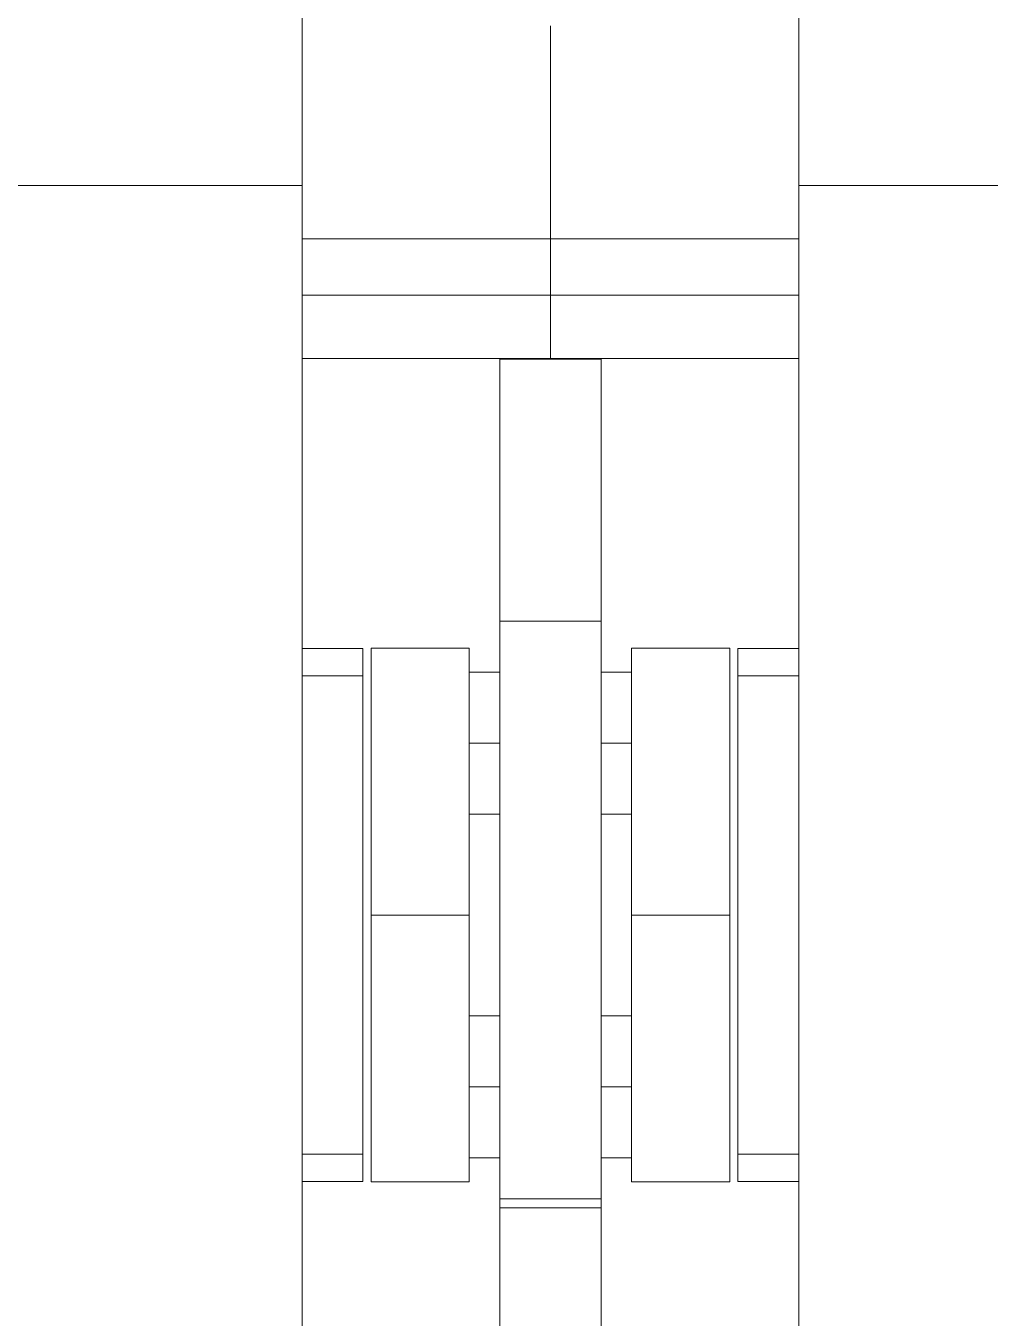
# Model space of a CAD drawing. Header units: millimetres. Extents: x -46169 to 237885, y -84465 to 18123.
# Drawn here: x 114938 to 115033.1, y -80615.1 to -80487.6 of the extents above; entities that cross this region are included whole.
import ezdxf

# ---------------------------------------------------------------- set-up
doc = ezdxf.new("R2010")
doc.units = ezdxf.units.MM
doc.header["$MEASUREMENT"] = 0
doc.linetypes.add('Wipeout_Contour', pattern=[1000, 0, -1000])
doc.layers.add('New_A-20-M_Floor_Slab', color=7, linetype='Continuous')
doc.layers.add('New_A-35-M_FFE_Fixed', color=7, linetype='Continuous')
doc.layers.add('New_A-35-M_FFE_Fixed_Pen_No__1', color=7, linetype='Continuous', lineweight=13)

# ---------------------------------------------------------------- blocks, each defined once
blk = doc.blocks.new('Section Elem_7_2', base_point=(64459.15, -84332.61))
at = {"color": 254, "linetype": 'Wipeout_Contour', "lineweight": 0, "ltscale": 2246363.641092759}
blk.add_wipeout([(114965.23, -80549.04), (114971.23, -80549.04), (114971.23, -80601.62), (114965.23, -80601.62), (114965.23, -80615.11), (114984.73, -80615.11), (114984.73, -80599.29), (114981.73, -80599.29), (114981.73, -80601.65), (114972.05, -80601.65), (114972.05, -80549.01), (114981.73, -80549.01), (114981.73, -80551.38), (114984.73, -80551.38), (114984.73, -80520.4), (114965.23, -80520.4)], dxfattribs=at).dxf.layer = 'New_A-20-M_Floor_Slab'
at = {"color": 254, "linetype": 'Wipeout_Contour', "lineweight": 0, "ltscale": 2246729.01749208}
blk.add_wipeout([(114994.73, -80615.11), (115014.23, -80615.11), (115014.23, -80601.62), (115008.23, -80601.62), (115008.23, -80549.04), (115014.23, -80549.04), (115014.23, -80520.4), (114994.73, -80520.4), (114994.73, -80551.38), (114997.73, -80551.38), (114997.73, -80549.01), (115007.42, -80549.01), (115007.42, -80601.65), (114997.73, -80601.65), (114997.73, -80599.29), (114994.73, -80599.29)], dxfattribs=at).dxf.layer = 'New_A-20-M_Floor_Slab'
at = {"color": 254, "linetype": 'Wipeout_Contour', "lineweight": 0, "ltscale": 561619.490042}
blk.add_wipeout([(114984.73, -80565.38), (114981.73, -80565.38), (114981.73, -80585.29), (114984.73, -80585.29)], dxfattribs=at).dxf.layer = 'New_A-20-M_Floor_Slab'
at = {"color": 254, "linetype": 'Wipeout_Contour', "lineweight": 0, "ltscale": 561662.075795}
blk.add_wipeout([(114997.73, -80565.38), (114994.73, -80565.38), (114994.73, -80585.29), (114997.73, -80585.29)], dxfattribs=at).dxf.layer = 'New_A-20-M_Floor_Slab'
blk = doc.blocks.new('Section Elem_15_2', base_point=(64459.15, -84332.61))
at = {"color": 254, "linetype": 'Wipeout_Contour', "lineweight": 0, "ltscale": 562198.362242}
blk.add_wipeout([(115014.23, -80346.96), (115014.23, -80503.33), (115515.23, -80503.33), (115515.23, -80346.96)], dxfattribs=at).dxf.layer = 'New_A-35-M_FFE_Fixed'
at = {"color": 254, "linetype": 'Wipeout_Contour', "lineweight": 0, "ltscale": 561520.894539}
blk.add_wipeout([(114994.73, -80525.7), (114994.73, -80520.48), (114984.73, -80520.48), (114984.73, -80525.7)], dxfattribs=at).dxf.layer = 'New_A-35-M_FFE_Fixed'
at = {"color": 254, "linetype": 'Wipeout_Contour', "lineweight": 0, "ltscale": 561580.365259}
blk.add_wipeout([(114994.73, -80549.83), (114994.73, -80548.19), (114984.73, -80548.19), (114984.73, -80549.83)], dxfattribs=at).dxf.layer = 'New_A-35-M_FFE_Fixed'
at = {"color": 254, "linetype": 'Wipeout_Contour', "lineweight": 0, "ltscale": 561624.750557}
blk.add_wipeout([(114997.73, -80551.02), (115007.42, -80551.02), (115007.42, -80549.01), (114997.73, -80549.01)], dxfattribs=at).dxf.layer = 'New_A-35-M_FFE_Fixed'
at = {"color": 254, "linetype": 'Wipeout_Contour', "lineweight": 0, "ltscale": 561654.544598}
blk.add_wipeout([(115008.23, -80549.56), (115008.23, -80551.72), (115014.23, -80551.72), (115014.23, -80549.56)], dxfattribs=at).dxf.layer = 'New_A-35-M_FFE_Fixed'
at = {"color": 254, "linetype": 'Wipeout_Contour', "lineweight": 0, "ltscale": 561600.025659}
blk.add_wipeout([(114994.73, -80561.63), (114994.73, -80553.51), (114984.73, -80553.51), (114984.73, -80561.63)], dxfattribs=at).dxf.layer = 'New_A-35-M_FFE_Fixed'
at = {"color": 254, "linetype": 'Wipeout_Contour', "lineweight": 0, "ltscale": 561671.297008}
blk.add_wipeout([(114997.73, -80565.26), (114997.73, -80575.33), (115007.42, -80575.33), (115007.42, -80565.26)], dxfattribs=at).dxf.layer = 'New_A-35-M_FFE_Fixed'
at = {"color": 254, "linetype": 'Wipeout_Contour', "lineweight": 0, "ltscale": 561686.227208}
blk.add_wipeout([(114984.73, -80598.86), (114994.73, -80598.86), (114994.73, -80591.39), (114984.73, -80591.39)], dxfattribs=at).dxf.layer = 'New_A-35-M_FFE_Fixed'
at = {"color": 254, "linetype": 'Wipeout_Contour', "lineweight": 0, "ltscale": 561740.972739}
blk.add_wipeout([(115007.42, -80599.65), (114997.73, -80599.65), (114997.73, -80601.65), (115007.42, -80601.65)], dxfattribs=at).dxf.layer = 'New_A-35-M_FFE_Fixed'
at = {"color": 254, "linetype": 'Wipeout_Contour', "lineweight": 0, "ltscale": 561770.964916}
blk.add_wipeout([(115014.23, -80601.11), (115008.23, -80601.11), (115008.23, -80601.62), (115014.23, -80601.62)], dxfattribs=at).dxf.layer = 'New_A-35-M_FFE_Fixed'
at = {"color": 254, "linetype": 'Wipeout_Contour', "lineweight": 0, "ltscale": 561706.085413}
blk.add_wipeout([(114984.73, -80603.32), (114984.73, -80604.23), (114994.73, -80604.23), (114994.73, -80603.32)], dxfattribs=at).dxf.layer = 'New_A-35-M_FFE_Fixed'
at = {"color": 254, "linetype": 'Wipeout_Contour', "lineweight": 0, "ltscale": 561713.539905}
blk.add_wipeout([(114994.73, -80607.94), (114994.73, -80606.1), (114984.73, -80606.1), (114984.73, -80607.94)], dxfattribs=at).dxf.layer = 'New_A-35-M_FFE_Fixed'
at = {"color": 254, "linetype": 'Wipeout_Contour', "lineweight": 0, "ltscale": 561725.861029}
blk.add_wipeout([(114994.73, -80611.52), (114984.73, -80611.52), (114984.73, -80613.26), (114994.73, -80613.26)], dxfattribs=at).dxf.layer = 'New_A-35-M_FFE_Fixed'
at = {"color": 254, "linetype": 'Wipeout_Contour', "lineweight": 0, "ltscale": 561733.691303}
blk.add_wipeout([(114994.73, -80616.64), (114994.73, -80614.96), (114984.73, -80614.96), (114984.73, -80616.64)], dxfattribs=at).dxf.layer = 'New_A-35-M_FFE_Fixed'
at = {"layer": 'New_A-35-M_FFE_Fixed_Pen_No__1', "linetype": 'Continuous'}
for p, q in [((115007.42, -80549.01), (114997.73, -80549.01)), ((115007.42, -80601.65), (114997.73, -80601.65))]:
    blk.add_line(p, q, dxfattribs=at)
at = {"color": 254, "linetype": 'Wipeout_Contour', "lineweight": 0, "ltscale": 561487.655771}
blk.add_wipeout([(115014.23, -80487.59), (114989.73, -80487.59), (114989.73, -80494.61), (115014.23, -80494.61)], dxfattribs=at).dxf.layer = 'New_A-35-M_FFE_Fixed'
at = {"color": 254, "linetype": 'Wipeout_Contour', "lineweight": 0, "ltscale": 701893.205587}
blk.add_wipeout([(114989.73, -80520.4), (114984.73, -80520.4), (114984.73, -80520.48), (114994.73, -80520.48), (114994.73, -80520.4)], dxfattribs=at).dxf.layer = 'New_A-35-M_FFE_Fixed'
at = {"color": 254, "linetype": 'Wipeout_Contour', "lineweight": 0, "ltscale": 561532.537578}
blk.add_wipeout([(114994.73, -80525.7), (114984.73, -80525.7), (114984.73, -80530.63), (114994.73, -80530.63)], dxfattribs=at).dxf.layer = 'New_A-35-M_FFE_Fixed'
at = {"color": 254, "linetype": 'Wipeout_Contour', "lineweight": 0, "ltscale": 561651.476529}
blk.add_wipeout([(115014.23, -80549.04), (115008.23, -80549.04), (115008.23, -80549.56), (115014.23, -80549.56)], dxfattribs=at).dxf.layer = 'New_A-35-M_FFE_Fixed'
at = {"color": 254, "linetype": 'Wipeout_Contour', "lineweight": 0, "ltscale": 561633.5958}
blk.add_wipeout([(114997.73, -80551.02), (114997.73, -80556.72), (115007.42, -80556.72), (115007.42, -80551.02)], dxfattribs=at).dxf.layer = 'New_A-35-M_FFE_Fixed'
at = {"color": 254, "linetype": 'Wipeout_Contour', "lineweight": 0, "ltscale": 561620.672554}
blk.add_wipeout([(114994.73, -80571.51), (114994.73, -80561.63), (114984.73, -80561.63), (114984.73, -80571.51)], dxfattribs=at).dxf.layer = 'New_A-35-M_FFE_Fixed'
at = {"color": 254, "linetype": 'Wipeout_Contour', "lineweight": 0, "ltscale": 561732.124209}
blk.add_wipeout([(115007.42, -80593.94), (114997.73, -80593.94), (114997.73, -80599.65), (115007.42, -80599.65)], dxfattribs=at).dxf.layer = 'New_A-35-M_FFE_Fixed'
at = {"color": 254, "linetype": 'Wipeout_Contour', "lineweight": 0, "ltscale": 561767.895582}
blk.add_wipeout([(115014.23, -80598.94), (115008.23, -80598.94), (115008.23, -80601.11), (115014.23, -80601.11)], dxfattribs=at).dxf.layer = 'New_A-35-M_FFE_Fixed'
at = {"color": 254, "linetype": 'Wipeout_Contour', "lineweight": 0, "ltscale": 561702.107154}
blk.add_wipeout([(114984.73, -80603.32), (114994.73, -80603.32), (114994.73, -80600.77), (114984.73, -80600.77)], dxfattribs=at).dxf.layer = 'New_A-35-M_FFE_Fixed'
at = {"color": 254, "linetype": 'Wipeout_Contour', "lineweight": 0, "ltscale": 561710.115742}
blk.add_wipeout([(114984.73, -80604.96), (114984.73, -80606.1), (114994.73, -80606.1), (114994.73, -80604.96)], dxfattribs=at).dxf.layer = 'New_A-35-M_FFE_Fixed'
at = {"color": 254, "linetype": 'Wipeout_Contour', "lineweight": 0, "ltscale": 561721.830701}
blk.add_wipeout([(114984.73, -80611.52), (114994.73, -80611.52), (114994.73, -80609.75), (114984.73, -80609.75)], dxfattribs=at).dxf.layer = 'New_A-35-M_FFE_Fixed'
at = {"color": 254, "linetype": 'Wipeout_Contour', "lineweight": 0, "ltscale": 561729.814579}
blk.add_wipeout([(114984.73, -80614.96), (114994.73, -80614.96), (114994.73, -80613.26), (114984.73, -80613.26)], dxfattribs=at).dxf.layer = 'New_A-35-M_FFE_Fixed'
at = {"layer": 'New_A-35-M_FFE_Fixed_Pen_No__1', "linetype": 'Continuous'}
for p, q in [((115007.42, -80551.02), (115007.42, -80549.01)), ((115008.23, -80549.56), (115008.23, -80549.04)), ((115007.42, -80601.65), (115007.42, -80599.65)), ((115008.23, -80601.62), (115008.23, -80601.11))]:
    blk.add_line(p, q, dxfattribs=at)
at = {"color": 254, "linetype": 'Wipeout_Contour', "lineweight": 0, "ltscale": 561503.750901}
blk.add_wipeout([(114989.73, -80494.61), (114989.73, -80501.63), (115014.23, -80501.63), (115014.23, -80494.61)], dxfattribs=at).dxf.layer = 'New_A-35-M_FFE_Fixed'
at = {"color": 254, "linetype": 'Wipeout_Contour', "lineweight": 0, "ltscale": 561543.313242}
blk.add_wipeout([(114994.73, -80535.1), (114994.73, -80530.63), (114984.73, -80530.63), (114984.73, -80535.1)], dxfattribs=at).dxf.layer = 'New_A-35-M_FFE_Fixed'
at = {"color": 254, "linetype": 'Wipeout_Contour', "lineweight": 0, "ltscale": 561607.705244}
blk.add_wipeout([(114994.73, -80551.38), (114994.73, -80551.91), (114997.73, -80551.91), (114997.73, -80551.38)], dxfattribs=at).dxf.layer = 'New_A-35-M_FFE_Fixed'
at = {"color": 254, "linetype": 'Wipeout_Contour', "lineweight": 0, "ltscale": 561711.21973}
blk.add_wipeout([(115008.23, -80551.72), (115008.23, -80598.94), (115014.23, -80598.94), (115014.23, -80551.72)], dxfattribs=at).dxf.layer = 'New_A-35-M_FFE_Fixed'
at = {"color": 254, "linetype": 'Wipeout_Contour', "lineweight": 0, "ltscale": 561649.940384}
blk.add_wipeout([(114997.73, -80556.72), (114997.73, -80565.26), (115007.42, -80565.26), (115007.42, -80556.72)], dxfattribs=at).dxf.layer = 'New_A-35-M_FFE_Fixed'
at = {"color": 254, "linetype": 'Wipeout_Contour', "lineweight": 0, "ltscale": 561643.893969}
blk.add_wipeout([(114994.73, -80581.87), (114994.73, -80571.51), (114984.73, -80571.51), (114984.73, -80581.87)], dxfattribs=at).dxf.layer = 'New_A-35-M_FFE_Fixed'
at = {"color": 254, "linetype": 'Wipeout_Contour', "lineweight": 0, "ltscale": 561715.774962}
blk.add_wipeout([(114997.73, -80585.4), (114997.73, -80593.94), (115007.42, -80593.94), (115007.42, -80585.4)], dxfattribs=at).dxf.layer = 'New_A-35-M_FFE_Fixed'
at = {"color": 254, "linetype": 'Wipeout_Contour', "lineweight": 0, "ltscale": 561716.455087}
blk.add_wipeout([(114994.73, -80599.29), (114997.73, -80599.29), (114997.73, -80598.75), (114994.73, -80598.75)], dxfattribs=at).dxf.layer = 'New_A-35-M_FFE_Fixed'
at = {"color": 254, "linetype": 'Wipeout_Contour', "lineweight": 0, "ltscale": 561717.723643}
blk.add_wipeout([(114994.73, -80607.94), (114984.73, -80607.94), (114984.73, -80609.75), (114994.73, -80609.75)], dxfattribs=at).dxf.layer = 'New_A-35-M_FFE_Fixed'
at = {"layer": 'New_A-35-M_FFE_Fixed_Pen_No__1', "linetype": 'Continuous'}
for p, q in [((114997.73, -80551.02), (114997.73, -80549.01)), ((115008.23, -80551.72), (115008.23, -80549.56)), ((115007.42, -80556.72), (115007.42, -80551.02)), ((115008.23, -80598.94), (115008.23, -80551.72)), ((115007.42, -80565.26), (115007.42, -80556.72)), ((115007.42, -80599.65), (115007.42, -80593.94)), ((115008.23, -80601.11), (115008.23, -80598.94)), ((114997.73, -80601.65), (114997.73, -80599.65))]:
    blk.add_line(p, q, dxfattribs=at)
at = {"color": 254, "linetype": 'Wipeout_Contour', "lineweight": 0, "ltscale": 561770.235306}
blk.add_wipeout([(115014.23, -80503.33), (115014.23, -80647.33), (115044.23, -80647.33), (115044.23, -80503.33)], dxfattribs=at).dxf.layer = 'New_A-35-M_FFE_Fixed'
at = {"color": 254, "linetype": 'Wipeout_Contour', "lineweight": 0, "ltscale": 561552.877023}
blk.add_wipeout([(114994.73, -80535.1), (114984.73, -80535.1), (114984.73, -80538.96), (114994.73, -80538.96)], dxfattribs=at).dxf.layer = 'New_A-35-M_FFE_Fixed'
at = {"color": 254, "linetype": 'Wipeout_Contour', "lineweight": 0, "ltscale": 561610.057811}
blk.add_wipeout([(114994.73, -80551.91), (114994.73, -80553.43), (114997.73, -80553.43), (114997.73, -80551.91)], dxfattribs=at).dxf.layer = 'New_A-35-M_FFE_Fixed'
at = {"color": 254, "linetype": 'Wipeout_Contour', "lineweight": 0, "ltscale": 561626.23255}
blk.add_wipeout([(114994.73, -80561.05), (114997.73, -80561.05), (114997.73, -80558.38), (114994.73, -80558.38)], dxfattribs=at).dxf.layer = 'New_A-35-M_FFE_Fixed'
at = {"color": 254, "linetype": 'Wipeout_Contour', "lineweight": 0, "ltscale": 702049.332462}
blk.add_wipeout([(114994.73, -80565.38), (114997.73, -80565.38), (114997.73, -80565.26), (114997.73, -80564.84), (114994.73, -80564.84)], dxfattribs=at).dxf.layer = 'New_A-35-M_FFE_Fixed'
at = {"color": 254, "linetype": 'Wipeout_Contour', "lineweight": 0, "ltscale": 561694.415038}
blk.add_wipeout([(114997.73, -80575.33), (114997.73, -80585.4), (115007.42, -80585.4), (115007.42, -80575.33)], dxfattribs=at).dxf.layer = 'New_A-35-M_FFE_Fixed'
at = {"color": 254, "linetype": 'Wipeout_Contour', "lineweight": 0, "ltscale": 561666.719111}
blk.add_wipeout([(114984.73, -80591.39), (114994.73, -80591.39), (114994.73, -80581.87), (114984.73, -80581.87)], dxfattribs=at).dxf.layer = 'New_A-35-M_FFE_Fixed'
at = {"color": 254, "linetype": 'Wipeout_Contour', "lineweight": 0, "ltscale": 702131.15716}
blk.add_wipeout([(114997.73, -80592.29), (114994.73, -80592.29), (114994.73, -80594.97), (114997.73, -80594.97), (114997.73, -80593.94)], dxfattribs=at).dxf.layer = 'New_A-35-M_FFE_Fixed'
at = {"color": 254, "linetype": 'Wipeout_Contour', "lineweight": 0, "ltscale": 702143.188016}
blk.add_wipeout([(114994.73, -80597.24), (114994.73, -80598.75), (114997.73, -80598.75), (114997.73, -80597.72), (114997.73, -80597.24)], dxfattribs=at).dxf.layer = 'New_A-35-M_FFE_Fixed'
at = {"layer": 'New_A-35-M_FFE_Fixed_Pen_No__1', "linetype": 'Continuous'}
for p, q in [((115014.23, -80549.04), (115008.23, -80549.04)), ((114997.73, -80551.38), (114994.73, -80551.38)), ((115014.23, -80551.72), (115008.23, -80551.72)), ((115007.42, -80575.33), (115007.42, -80565.26)), ((115007.42, -80575.33), (114997.73, -80575.33)), ((115007.42, -80585.4), (115007.42, -80575.33)), ((115007.42, -80593.94), (115007.42, -80585.4)), ((114997.73, -80599.29), (114994.73, -80599.29)), ((115014.23, -80598.94), (115008.23, -80598.94)), ((115014.23, -80601.62), (115008.23, -80601.62))]:
    blk.add_line(p, q, dxfattribs=at)
at = {"color": 254, "linetype": 'Wipeout_Contour', "lineweight": 0, "ltscale": 561519.807285}
blk.add_wipeout([(115014.23, -80501.63), (114989.73, -80501.63), (114989.73, -80508.61), (115014.23, -80508.61)], dxfattribs=at).dxf.layer = 'New_A-35-M_FFE_Fixed'
at = {"color": 254, "linetype": 'Wipeout_Contour', "lineweight": 0, "ltscale": 561533.281249}
blk.add_wipeout([(114989.73, -80510.54), (114989.73, -80511.45), (115014.23, -80511.45), (115014.23, -80510.54)], dxfattribs=at).dxf.layer = 'New_A-35-M_FFE_Fixed'
at = {"color": 254, "linetype": 'Wipeout_Contour', "lineweight": 0, "ltscale": 561547.724248}
blk.add_wipeout([(114989.73, -80520.4), (115014.23, -80520.4), (115014.23, -80514.18), (114989.73, -80514.18)], dxfattribs=at).dxf.layer = 'New_A-35-M_FFE_Fixed'
at = {"color": 254, "linetype": 'Wipeout_Contour', "lineweight": 0, "ltscale": 561560.923125}
blk.add_wipeout([(114984.73, -80538.96), (114984.73, -80542.11), (114994.73, -80542.11), (114994.73, -80538.96)], dxfattribs=at).dxf.layer = 'New_A-35-M_FFE_Fixed'
at = {"color": 254, "linetype": 'Wipeout_Contour', "lineweight": 0, "ltscale": 561614.40487}
blk.add_wipeout([(114994.73, -80553.43), (114994.73, -80555.7), (114997.73, -80555.7), (114997.73, -80553.43)], dxfattribs=at).dxf.layer = 'New_A-35-M_FFE_Fixed'
at = {"color": 254, "linetype": 'Wipeout_Contour', "lineweight": 0, "ltscale": 561636.25989}
blk.add_wipeout([(114994.73, -80563.33), (114994.73, -80564.84), (114997.73, -80564.84), (114997.73, -80563.33)], dxfattribs=at).dxf.layer = 'New_A-35-M_FFE_Fixed'
at = {"color": 254, "linetype": 'Wipeout_Contour', "lineweight": 0, "ltscale": 702107.495151}
blk.add_wipeout([(114997.73, -80585.29), (114994.73, -80585.29), (114994.73, -80585.82), (114997.73, -80585.82), (114997.73, -80585.4)], dxfattribs=at).dxf.layer = 'New_A-35-M_FFE_Fixed'
at = {"color": 254, "linetype": 'Wipeout_Contour', "lineweight": 0, "ltscale": 561709.753121}
blk.add_wipeout([(114994.73, -80594.97), (114994.73, -80597.24), (114997.73, -80597.24), (114997.73, -80594.97)], dxfattribs=at).dxf.layer = 'New_A-35-M_FFE_Fixed'
at = {"layer": 'New_A-35-M_FFE_Fixed_Pen_No__1', "linetype": 'Continuous'}
for p, q in [((115014.23, -80503.33), (115014.23, -80346.96)), ((115044.23, -80503.33), (115014.23, -80503.33)), ((115014.23, -80520.4), (114989.73, -80520.4)), ((114997.73, -80565.38), (114994.73, -80565.38)), ((114997.73, -80575.33), (114997.73, -80565.26)), ((114997.73, -80599.65), (114997.73, -80593.94))]:
    blk.add_line(p, q, dxfattribs=at)
at = {"color": 254, "linetype": 'Wipeout_Contour', "lineweight": 0, "ltscale": 561528.933982}
blk.add_wipeout([(114989.73, -80509.58), (115014.23, -80509.58), (115014.23, -80508.61), (114989.73, -80508.61)], dxfattribs=at).dxf.layer = 'New_A-35-M_FFE_Fixed'
at = {"color": 254, "linetype": 'Wipeout_Contour', "lineweight": 0, "ltscale": 561540.326845}
blk.add_wipeout([(114989.73, -80513.95), (114989.73, -80514.18), (115014.23, -80514.18), (115014.23, -80513.95)], dxfattribs=at).dxf.layer = 'New_A-35-M_FFE_Fixed'
at = {"color": 254, "linetype": 'Wipeout_Contour', "lineweight": 0, "ltscale": 561567.194256}
blk.add_wipeout([(114994.73, -80544.43), (114994.73, -80542.11), (114984.73, -80542.11), (114984.73, -80544.43)], dxfattribs=at).dxf.layer = 'New_A-35-M_FFE_Fixed'
at = {"color": 254, "linetype": 'Wipeout_Contour', "lineweight": 0, "ltscale": 702025.676124}
blk.add_wipeout([(114994.73, -80555.7), (114994.73, -80558.38), (114997.73, -80558.38), (114997.73, -80556.72), (114997.73, -80555.7)], dxfattribs=at).dxf.layer = 'New_A-35-M_FFE_Fixed'
at = {"color": 254, "linetype": 'Wipeout_Contour', "lineweight": 0, "ltscale": 561631.91254}
blk.add_wipeout([(114994.73, -80563.33), (114997.73, -80563.33), (114997.73, -80561.05), (114994.73, -80561.05)], dxfattribs=at).dxf.layer = 'New_A-35-M_FFE_Fixed'
at = {"color": 254, "linetype": 'Wipeout_Contour', "lineweight": 0, "ltscale": 561687.892325}
blk.add_wipeout([(114997.73, -80585.82), (114994.73, -80585.82), (114994.73, -80587.34), (114997.73, -80587.34)], dxfattribs=at).dxf.layer = 'New_A-35-M_FFE_Fixed'
at = {"layer": 'New_A-35-M_FFE_Fixed_Pen_No__1', "linetype": 'Continuous'}
for p, q in [((115014.23, -80508.61), (114989.73, -80508.61)), ((114997.73, -80556.72), (114997.73, -80551.02)), ((114997.73, -80565.26), (114997.73, -80556.72)), ((114997.73, -80558.38), (114994.73, -80558.38)), ((114997.73, -80585.4), (114997.73, -80575.33)), ((114997.73, -80585.29), (114994.73, -80585.29))]:
    blk.add_line(p, q, dxfattribs=at)
at = {"color": 254, "linetype": 'Wipeout_Contour', "lineweight": 0, "ltscale": 561531.143703}
blk.add_wipeout([(114989.73, -80510.54), (115014.23, -80510.54), (115014.23, -80509.58), (114989.73, -80509.58)], dxfattribs=at).dxf.layer = 'New_A-35-M_FFE_Fixed'
at = {"color": 254, "linetype": 'Wipeout_Contour', "lineweight": 0, "ltscale": 561538.48743}
blk.add_wipeout([(114989.73, -80512.98), (114989.73, -80513.55), (115014.23, -80513.55), (115014.23, -80512.98)], dxfattribs=at).dxf.layer = 'New_A-35-M_FFE_Fixed'
at = {"color": 254, "linetype": 'Wipeout_Contour', "lineweight": 0, "ltscale": 561571.489865}
blk.add_wipeout([(114994.73, -80545.85), (114994.73, -80544.43), (114984.73, -80544.43), (114984.73, -80545.85)], dxfattribs=at).dxf.layer = 'New_A-35-M_FFE_Fixed'
at = {"color": 254, "linetype": 'Wipeout_Contour', "lineweight": 0, "ltscale": 561692.240577}
blk.add_wipeout([(114997.73, -80587.34), (114994.73, -80587.34), (114994.73, -80589.61), (114997.73, -80589.61)], dxfattribs=at).dxf.layer = 'New_A-35-M_FFE_Fixed'
at = {"color": 254, "linetype": 'Wipeout_Contour', "lineweight": 0, "ltscale": 561537.023585}
blk.add_wipeout([(114989.73, -80512.98), (115014.23, -80512.98), (115014.23, -80512.27), (114989.73, -80512.27)], dxfattribs=at).dxf.layer = 'New_A-35-M_FFE_Fixed'
at = {"color": 254, "linetype": 'Wipeout_Contour', "lineweight": 0, "ltscale": 561573.672572}
blk.add_wipeout([(114994.73, -80545.85), (114984.73, -80545.85), (114984.73, -80546.33), (114994.73, -80546.33)], dxfattribs=at).dxf.layer = 'New_A-35-M_FFE_Fixed'
at = {"color": 254, "linetype": 'Wipeout_Contour', "lineweight": 0, "ltscale": 561697.921939}
blk.add_wipeout([(114994.73, -80592.29), (114997.73, -80592.29), (114997.73, -80589.61), (114994.73, -80589.61)], dxfattribs=at).dxf.layer = 'New_A-35-M_FFE_Fixed'
at = {"layer": 'New_A-35-M_FFE_Fixed_Pen_No__1', "linetype": 'Continuous'}
for p, q in [((114997.73, -80593.94), (114997.73, -80585.4)), ((114997.73, -80592.29), (114994.73, -80592.29))]:
    blk.add_line(p, q, dxfattribs=at)
at = {"color": 254, "linetype": 'Wipeout_Contour', "lineweight": 0, "ltscale": 561535.266138}
blk.add_wipeout([(114989.73, -80511.45), (114989.73, -80512.27), (115014.23, -80512.27), (115014.23, -80511.45)], dxfattribs=at).dxf.layer = 'New_A-35-M_FFE_Fixed'
at = {"color": 254, "linetype": 'Wipeout_Contour', "lineweight": 0, "ltscale": 561539.602508}
blk.add_wipeout([(114989.73, -80513.95), (115014.23, -80513.95), (115014.23, -80513.55), (114989.73, -80513.55)], dxfattribs=at).dxf.layer = 'New_A-35-M_FFE_Fixed'
at = {"color": 254, "linetype": 'Wipeout_Contour', "lineweight": 0, "ltscale": 561576.351369}
blk.add_wipeout([(114984.73, -80546.33), (114984.73, -80548.19), (114994.73, -80548.19), (114994.73, -80546.33)], dxfattribs=at).dxf.layer = 'New_A-35-M_FFE_Fixed'
at = {"layer": 'New_A-35-M_FFE_Fixed_Pen_No__1', "linetype": 'Continuous'}
for p, q in [((115014.23, -80647.33), (115014.23, -80503.33)), ((115014.23, -80514.18), (114989.73, -80514.18))]:
    blk.add_line(p, q, dxfattribs=at)
blk = doc.blocks.new('Section Elem_16_2', base_point=(64459.15, -84332.61))
at = {"layer": 'New_A-35-M_FFE_Fixed_Pen_No__1', "linetype": 'Continuous'}
for p, q in [((114994.73, -80520.48), (114994.73, -80520.4)), ((114994.73, -80525.7), (114994.73, -80520.48)), ((114984.73, -80530.63), (114984.73, -80525.7)), ((114994.73, -80530.63), (114994.73, -80525.7)), ((114984.73, -80535.1), (114984.73, -80530.63)), ((114994.73, -80535.1), (114994.73, -80530.63)), ((114984.73, -80538.96), (114984.73, -80535.1)), ((114994.73, -80538.96), (114994.73, -80535.1)), ((114984.73, -80542.11), (114984.73, -80538.96)), ((114994.73, -80542.11), (114994.73, -80538.96)), ((114984.73, -80544.43), (114984.73, -80542.11)), ((114994.73, -80544.43), (114994.73, -80542.11)), ((114984.73, -80545.85), (114984.73, -80544.43)), ((114994.73, -80545.85), (114994.73, -80544.43)), ((114984.73, -80546.33), (114984.73, -80545.85)), ((114994.73, -80546.33), (114994.73, -80545.85)), ((114984.73, -80548.19), (114984.73, -80546.33)), ((114984.73, -80546.33), (114994.73, -80546.33)), ((114994.73, -80548.19), (114994.73, -80546.33)), ((114994.73, -80571.51), (114994.73, -80561.63)), ((114984.73, -80581.87), (114984.73, -80571.51)), ((114994.73, -80581.87), (114994.73, -80571.51)), ((114994.73, -80591.39), (114994.73, -80581.87)), ((114984.73, -80603.32), (114994.73, -80603.32)), ((114984.73, -80607.94), (114984.73, -80606.1)), ((114994.73, -80607.94), (114994.73, -80606.1)), ((114984.73, -80609.75), (114984.73, -80607.94)), ((114994.73, -80609.75), (114994.73, -80607.94)), ((114984.73, -80611.52), (114984.73, -80609.75)), ((114994.73, -80611.52), (114994.73, -80609.75)), ((114984.73, -80613.26), (114984.73, -80611.52)), ((114994.73, -80613.26), (114994.73, -80611.52)), ((114984.73, -80614.96), (114984.73, -80613.26)), ((114994.73, -80614.96), (114994.73, -80613.26)), ((114984.73, -80616.64), (114984.73, -80614.96)), ((114994.73, -80616.64), (114994.73, -80614.96))]:
    blk.add_line(p, q, dxfattribs=at)
at = {"color": 254, "linetype": 'Wipeout_Contour', "lineweight": 0, "ltscale": 840683.645343}
blk.add_wipeout([(114965.23, -80346.96), (114464.23, -80346.96), (114464.23, -80503.33), (114494.23, -80503.33), (114935.23, -80503.33), (114965.23, -80503.33)], dxfattribs=at).dxf.layer = 'New_A-35-M_FFE_Fixed'
at = {"color": 254, "linetype": 'Wipeout_Contour', "lineweight": 0, "ltscale": 561513.669786}
blk.add_wipeout([(114965.23, -80549.56), (114965.23, -80551.72), (114971.23, -80551.72), (114971.23, -80549.56)], dxfattribs=at).dxf.layer = 'New_A-35-M_FFE_Fixed'
at = {"color": 254, "linetype": 'Wipeout_Contour', "lineweight": 0, "ltscale": 561540.596102}
blk.add_wipeout([(114972.05, -80549.01), (114972.05, -80551.02), (114981.73, -80551.02), (114981.73, -80549.01)], dxfattribs=at).dxf.layer = 'New_A-35-M_FFE_Fixed'
at = {"color": 254, "linetype": 'Wipeout_Contour', "lineweight": 0, "ltscale": 561586.479071}
blk.add_wipeout([(114984.73, -80553.51), (114994.73, -80553.51), (114994.73, -80549.83), (114984.73, -80549.83)], dxfattribs=at).dxf.layer = 'New_A-35-M_FFE_Fixed'
at = {"color": 254, "linetype": 'Wipeout_Contour', "lineweight": 0, "ltscale": 561587.149529}
blk.add_wipeout([(114981.73, -80565.26), (114972.05, -80565.26), (114972.05, -80575.33), (114981.73, -80575.33)], dxfattribs=at).dxf.layer = 'New_A-35-M_FFE_Fixed'
at = {"color": 254, "linetype": 'Wipeout_Contour', "lineweight": 0, "ltscale": 561696.987715}
blk.add_wipeout([(114994.73, -80600.77), (114994.73, -80598.86), (114984.73, -80598.86), (114984.73, -80600.77)], dxfattribs=at).dxf.layer = 'New_A-35-M_FFE_Fixed'
at = {"color": 254, "linetype": 'Wipeout_Contour', "lineweight": 0, "ltscale": 561656.835699}
blk.add_wipeout([(114981.73, -80599.65), (114972.05, -80599.65), (114972.05, -80601.65), (114981.73, -80601.65)], dxfattribs=at).dxf.layer = 'New_A-35-M_FFE_Fixed'
at = {"color": 254, "linetype": 'Wipeout_Contour', "lineweight": 0, "ltscale": 561630.119306}
blk.add_wipeout([(114965.23, -80601.11), (114965.23, -80601.62), (114971.23, -80601.62), (114971.23, -80601.11)], dxfattribs=at).dxf.layer = 'New_A-35-M_FFE_Fixed'
at = {"color": 254, "linetype": 'Wipeout_Contour', "lineweight": 0, "ltscale": 561707.966195}
blk.add_wipeout([(114994.73, -80604.96), (114994.73, -80604.23), (114984.73, -80604.23), (114984.73, -80604.96)], dxfattribs=at).dxf.layer = 'New_A-35-M_FFE_Fixed'
at = {"layer": 'New_A-35-M_FFE_Fixed_Pen_No__1', "linetype": 'Continuous'}
for p, q in [((114994.73, -80553.51), (114994.73, -80548.19)), ((114972.05, -80549.01), (114981.73, -80549.01)), ((114994.73, -80561.63), (114994.73, -80553.51)), ((114994.73, -80598.86), (114994.73, -80591.39)), ((114994.73, -80603.32), (114994.73, -80598.86)), ((114972.05, -80601.65), (114981.73, -80601.65)), ((114984.73, -80604.23), (114984.73, -80603.32)), ((114994.73, -80604.23), (114994.73, -80603.32)), ((114984.73, -80604.23), (114994.73, -80604.23)), ((114984.73, -80606.1), (114984.73, -80604.23)), ((114994.73, -80606.1), (114994.73, -80604.23))]:
    blk.add_line(p, q, dxfattribs=at)
at = {"color": 254, "linetype": 'Wipeout_Contour', "lineweight": 0, "ltscale": 561407.370282}
blk.add_wipeout([(114989.73, -80487.59), (114965.23, -80487.59), (114965.23, -80494.61), (114989.73, -80494.61)], dxfattribs=at).dxf.layer = 'New_A-35-M_FFE_Fixed'
at = {"color": 254, "linetype": 'Wipeout_Contour', "lineweight": 0, "ltscale": 561510.600948}
blk.add_wipeout([(114965.23, -80549.04), (114965.23, -80549.56), (114971.23, -80549.56), (114971.23, -80549.04)], dxfattribs=at).dxf.layer = 'New_A-35-M_FFE_Fixed'
at = {"color": 254, "linetype": 'Wipeout_Contour', "lineweight": 0, "ltscale": 561549.442671}
blk.add_wipeout([(114972.05, -80556.72), (114981.73, -80556.72), (114981.73, -80551.02), (114972.05, -80551.02)], dxfattribs=at).dxf.layer = 'New_A-35-M_FFE_Fixed'
at = {"color": 254, "linetype": 'Wipeout_Contour', "lineweight": 0, "ltscale": 561647.985843}
blk.add_wipeout([(114981.73, -80593.94), (114972.05, -80593.94), (114972.05, -80599.65), (114981.73, -80599.65)], dxfattribs=at).dxf.layer = 'New_A-35-M_FFE_Fixed'
at = {"color": 254, "linetype": 'Wipeout_Contour', "lineweight": 0, "ltscale": 561627.049202}
blk.add_wipeout([(114971.23, -80598.94), (114965.23, -80598.94), (114965.23, -80601.11), (114971.23, -80601.11)], dxfattribs=at).dxf.layer = 'New_A-35-M_FFE_Fixed'
at = {"layer": 'New_A-35-M_FFE_Fixed_Pen_No__1', "linetype": 'Continuous'}
for p, q in [((114971.23, -80549.56), (114971.23, -80549.04)), ((114972.05, -80551.02), (114972.05, -80549.01)), ((114972.05, -80601.65), (114972.05, -80599.65)), ((114971.23, -80601.62), (114971.23, -80601.11))]:
    blk.add_line(p, q, dxfattribs=at)
at = {"color": 254, "linetype": 'Wipeout_Contour', "lineweight": 0, "ltscale": 561423.467714}
blk.add_wipeout([(114989.73, -80494.61), (114965.23, -80494.61), (114965.23, -80501.63), (114989.73, -80501.63)], dxfattribs=at).dxf.layer = 'New_A-35-M_FFE_Fixed'
at = {"color": 254, "linetype": 'Wipeout_Contour', "lineweight": 0, "ltscale": 561570.359135}
blk.add_wipeout([(114971.23, -80551.72), (114965.23, -80551.72), (114965.23, -80598.94), (114971.23, -80598.94)], dxfattribs=at).dxf.layer = 'New_A-35-M_FFE_Fixed'
at = {"color": 254, "linetype": 'Wipeout_Contour', "lineweight": 0, "ltscale": 561565.115318}
blk.add_wipeout([(114981.73, -80551.38), (114981.73, -80551.91), (114984.73, -80551.91), (114984.73, -80551.38)], dxfattribs=at).dxf.layer = 'New_A-35-M_FFE_Fixed'
at = {"color": 254, "linetype": 'Wipeout_Contour', "lineweight": 0, "ltscale": 561565.789704}
blk.add_wipeout([(114981.73, -80556.72), (114972.05, -80556.72), (114972.05, -80565.26), (114981.73, -80565.26)], dxfattribs=at).dxf.layer = 'New_A-35-M_FFE_Fixed'
at = {"color": 254, "linetype": 'Wipeout_Contour', "lineweight": 0, "ltscale": 561631.634147}
blk.add_wipeout([(114981.73, -80585.4), (114972.05, -80585.4), (114972.05, -80593.94), (114981.73, -80593.94)], dxfattribs=at).dxf.layer = 'New_A-35-M_FFE_Fixed'
at = {"color": 254, "linetype": 'Wipeout_Contour', "lineweight": 0, "ltscale": 702092.900128}
blk.add_wipeout([(114981.73, -80598.75), (114981.73, -80599.29), (114984.73, -80599.29), (114984.73, -80598.86), (114984.73, -80598.75)], dxfattribs=at).dxf.layer = 'New_A-35-M_FFE_Fixed'
at = {"layer": 'New_A-35-M_FFE_Fixed_Pen_No__1', "linetype": 'Continuous'}
for p, q in [((114989.73, -80494.61), (114989.73, -80487.59)), ((114971.23, -80551.72), (114971.23, -80549.56)), ((114981.73, -80551.02), (114981.73, -80549.01)), ((114972.05, -80556.72), (114972.05, -80551.02)), ((114971.23, -80598.94), (114971.23, -80551.72)), ((114972.05, -80565.26), (114972.05, -80556.72)), ((114972.05, -80599.65), (114972.05, -80593.94)), ((114971.23, -80601.11), (114971.23, -80598.94)), ((114981.73, -80601.65), (114981.73, -80599.65))]:
    blk.add_line(p, q, dxfattribs=at)
at = {"color": 254, "linetype": 'Wipeout_Contour', "lineweight": 0, "ltscale": 561511.44509}
blk.add_wipeout([(114965.23, -80503.33), (114935.23, -80503.33), (114935.23, -80647.33), (114965.23, -80647.33)], dxfattribs=at).dxf.layer = 'New_A-35-M_FFE_Fixed'
at = {"color": 254, "linetype": 'Wipeout_Contour', "lineweight": 0, "ltscale": 561567.468063}
blk.add_wipeout([(114981.73, -80551.91), (114981.73, -80553.43), (114984.73, -80553.43), (114984.73, -80551.91)], dxfattribs=at).dxf.layer = 'New_A-35-M_FFE_Fixed'
at = {"color": 254, "linetype": 'Wipeout_Contour', "lineweight": 0, "ltscale": 561583.643924}
blk.add_wipeout([(114981.73, -80558.38), (114981.73, -80561.05), (114984.73, -80561.05), (114984.73, -80558.38)], dxfattribs=at).dxf.layer = 'New_A-35-M_FFE_Fixed'
at = {"color": 254, "linetype": 'Wipeout_Contour', "lineweight": 0, "ltscale": 561596.024997}
blk.add_wipeout([(114981.73, -80564.84), (114981.73, -80565.38), (114984.73, -80565.38), (114984.73, -80564.84)], dxfattribs=at).dxf.layer = 'New_A-35-M_FFE_Fixed'
at = {"color": 254, "linetype": 'Wipeout_Contour', "lineweight": 0, "ltscale": 561610.271023}
blk.add_wipeout([(114981.73, -80575.33), (114972.05, -80575.33), (114972.05, -80585.4), (114981.73, -80585.4)], dxfattribs=at).dxf.layer = 'New_A-35-M_FFE_Fixed'
at = {"color": 254, "linetype": 'Wipeout_Contour', "lineweight": 0, "ltscale": 561661.488802}
blk.add_wipeout([(114981.73, -80594.97), (114984.73, -80594.97), (114984.73, -80592.29), (114981.73, -80592.29)], dxfattribs=at).dxf.layer = 'New_A-35-M_FFE_Fixed'
at = {"color": 254, "linetype": 'Wipeout_Contour', "lineweight": 0, "ltscale": 561671.519734}
blk.add_wipeout([(114981.73, -80597.24), (114981.73, -80598.75), (114984.73, -80598.75), (114984.73, -80597.24)], dxfattribs=at).dxf.layer = 'New_A-35-M_FFE_Fixed'
at = {"layer": 'New_A-35-M_FFE_Fixed_Pen_No__1', "linetype": 'Continuous'}
for p, q in [((114965.23, -80549.04), (114971.23, -80549.04)), ((114965.23, -80551.72), (114971.23, -80551.72)), ((114981.73, -80551.38), (114984.73, -80551.38)), ((114972.05, -80575.33), (114972.05, -80565.26)), ((114972.05, -80575.33), (114981.73, -80575.33)), ((114972.05, -80585.4), (114972.05, -80575.33)), ((114972.05, -80593.94), (114972.05, -80585.4)), ((114965.23, -80598.94), (114971.23, -80598.94)), ((114981.73, -80599.29), (114984.73, -80599.29)), ((114984.73, -80603.32), (114984.73, -80598.86)), ((114965.23, -80601.62), (114971.23, -80601.62))]:
    blk.add_line(p, q, dxfattribs=at)
at = {"color": 254, "linetype": 'Wipeout_Contour', "lineweight": 0, "ltscale": 561439.526408}
blk.add_wipeout([(114965.23, -80508.61), (114989.73, -80508.61), (114989.73, -80501.63), (114965.23, -80501.63)], dxfattribs=at).dxf.layer = 'New_A-35-M_FFE_Fixed'
at = {"color": 254, "linetype": 'Wipeout_Contour', "lineweight": 0, "ltscale": 561453.002273}
blk.add_wipeout([(114965.23, -80511.45), (114989.73, -80511.45), (114989.73, -80510.54), (114965.23, -80510.54)], dxfattribs=at).dxf.layer = 'New_A-35-M_FFE_Fixed'
at = {"color": 254, "linetype": 'Wipeout_Contour', "lineweight": 0, "ltscale": 561467.44733}
blk.add_wipeout([(114965.23, -80520.4), (114989.73, -80520.4), (114989.73, -80514.18), (114965.23, -80514.18)], dxfattribs=at).dxf.layer = 'New_A-35-M_FFE_Fixed'
at = {"color": 254, "linetype": 'Wipeout_Contour', "lineweight": 0, "ltscale": 701964.723295}
blk.add_wipeout([(114981.73, -80553.43), (114981.73, -80555.7), (114984.73, -80555.7), (114984.73, -80553.51), (114984.73, -80553.43)], dxfattribs=at).dxf.layer = 'New_A-35-M_FFE_Fixed'
at = {"color": 254, "linetype": 'Wipeout_Contour', "lineweight": 0, "ltscale": 561593.672024}
blk.add_wipeout([(114981.73, -80563.33), (114981.73, -80564.84), (114984.73, -80564.84), (114984.73, -80563.33)], dxfattribs=at).dxf.layer = 'New_A-35-M_FFE_Fixed'
at = {"color": 254, "linetype": 'Wipeout_Contour', "lineweight": 0, "ltscale": 561642.954963}
blk.add_wipeout([(114981.73, -80585.82), (114984.73, -80585.82), (114984.73, -80585.29), (114981.73, -80585.29)], dxfattribs=at).dxf.layer = 'New_A-35-M_FFE_Fixed'
at = {"color": 254, "linetype": 'Wipeout_Contour', "lineweight": 0, "ltscale": 561667.170827}
blk.add_wipeout([(114981.73, -80594.97), (114981.73, -80597.24), (114984.73, -80597.24), (114984.73, -80594.97)], dxfattribs=at).dxf.layer = 'New_A-35-M_FFE_Fixed'
at = {"layer": 'New_A-35-M_FFE_Fixed_Pen_No__1', "linetype": 'Continuous'}
for p, q in [((114965.23, -80503.33), (114965.23, -80346.96)), ((114989.73, -80501.63), (114989.73, -80494.61)), ((114935.23, -80503.33), (114965.23, -80503.33)), ((114965.23, -80520.4), (114989.73, -80520.4)), ((114984.73, -80520.48), (114984.73, -80520.4)), ((114984.73, -80525.7), (114984.73, -80520.48)), ((114984.73, -80520.48), (114994.73, -80520.48)), ((114984.73, -80553.51), (114984.73, -80548.19)), ((114981.73, -80575.33), (114981.73, -80565.26)), ((114981.73, -80565.38), (114984.73, -80565.38)), ((114981.73, -80599.65), (114981.73, -80593.94))]:
    blk.add_line(p, q, dxfattribs=at)
at = {"color": 254, "linetype": 'Wipeout_Contour', "lineweight": 0, "ltscale": 561448.654381}
blk.add_wipeout([(114965.23, -80509.58), (114989.73, -80509.58), (114989.73, -80508.61), (114965.23, -80508.61)], dxfattribs=at).dxf.layer = 'New_A-35-M_FFE_Fixed'
at = {"color": 254, "linetype": 'Wipeout_Contour', "lineweight": 0, "ltscale": 561460.048884}
blk.add_wipeout([(114965.23, -80514.18), (114989.73, -80514.18), (114989.73, -80513.95), (114965.23, -80513.95)], dxfattribs=at).dxf.layer = 'New_A-35-M_FFE_Fixed'
at = {"color": 254, "linetype": 'Wipeout_Contour', "lineweight": 0, "ltscale": 561577.495606}
blk.add_wipeout([(114981.73, -80555.7), (114981.73, -80558.38), (114984.73, -80558.38), (114984.73, -80555.7)], dxfattribs=at).dxf.layer = 'New_A-35-M_FFE_Fixed'
at = {"color": 254, "linetype": 'Wipeout_Contour', "lineweight": 0, "ltscale": 701987.015168}
blk.add_wipeout([(114981.73, -80561.05), (114981.73, -80563.33), (114984.73, -80563.33), (114984.73, -80561.63), (114984.73, -80561.05)], dxfattribs=at).dxf.layer = 'New_A-35-M_FFE_Fixed'
at = {"color": 254, "linetype": 'Wipeout_Contour', "lineweight": 0, "ltscale": 561645.308373}
blk.add_wipeout([(114981.73, -80587.34), (114984.73, -80587.34), (114984.73, -80585.82), (114981.73, -80585.82)], dxfattribs=at).dxf.layer = 'New_A-35-M_FFE_Fixed'
at = {"layer": 'New_A-35-M_FFE_Fixed_Pen_No__1', "linetype": 'Continuous'}
for p, q in [((114989.73, -80508.61), (114989.73, -80501.63)), ((114965.23, -80508.61), (114989.73, -80508.61)), ((114981.73, -80556.72), (114981.73, -80551.02)), ((114984.73, -80561.63), (114984.73, -80553.51)), ((114981.73, -80565.26), (114981.73, -80556.72)), ((114981.73, -80558.38), (114984.73, -80558.38)), ((114984.73, -80571.51), (114984.73, -80561.63)), ((114981.73, -80585.4), (114981.73, -80575.33)), ((114981.73, -80585.29), (114984.73, -80585.29))]:
    blk.add_line(p, q, dxfattribs=at)
at = {"color": 254, "linetype": 'Wipeout_Contour', "lineweight": 0, "ltscale": 561450.86441}
blk.add_wipeout([(114965.23, -80510.54), (114989.73, -80510.54), (114989.73, -80509.58), (114965.23, -80509.58)], dxfattribs=at).dxf.layer = 'New_A-35-M_FFE_Fixed'
at = {"color": 254, "linetype": 'Wipeout_Contour', "lineweight": 0, "ltscale": 561458.209201}
blk.add_wipeout([(114965.23, -80513.55), (114989.73, -80513.55), (114989.73, -80512.98), (114965.23, -80512.98)], dxfattribs=at).dxf.layer = 'New_A-35-M_FFE_Fixed'
at = {"color": 254, "linetype": 'Wipeout_Contour', "lineweight": 0, "ltscale": 561649.656955}
blk.add_wipeout([(114981.73, -80587.34), (114981.73, -80589.61), (114984.73, -80589.61), (114984.73, -80587.34)], dxfattribs=at).dxf.layer = 'New_A-35-M_FFE_Fixed'
at = {"layer": 'New_A-35-M_FFE_Fixed_Pen_No__1', "linetype": 'Continuous'}
for p, q in [((114989.73, -80509.58), (114989.73, -80508.61)), ((114989.73, -80510.54), (114989.73, -80509.58))]:
    blk.add_line(p, q, dxfattribs=at)
at = {"color": 254, "linetype": 'Wipeout_Contour', "lineweight": 0, "ltscale": 561456.745146}
blk.add_wipeout([(114965.23, -80512.98), (114989.73, -80512.98), (114989.73, -80512.27), (114965.23, -80512.27)], dxfattribs=at).dxf.layer = 'New_A-35-M_FFE_Fixed'
at = {"color": 254, "linetype": 'Wipeout_Contour', "lineweight": 0, "ltscale": 702070.34315}
blk.add_wipeout([(114981.73, -80589.61), (114981.73, -80592.29), (114984.73, -80592.29), (114984.73, -80591.39), (114984.73, -80589.61)], dxfattribs=at).dxf.layer = 'New_A-35-M_FFE_Fixed'
at = {"layer": 'New_A-35-M_FFE_Fixed_Pen_No__1', "linetype": 'Continuous'}
for p, q in [((114984.73, -80591.39), (114984.73, -80581.87)), ((114981.73, -80593.94), (114981.73, -80585.4)), ((114984.73, -80598.86), (114984.73, -80591.39)), ((114981.73, -80592.29), (114984.73, -80592.29))]:
    blk.add_line(p, q, dxfattribs=at)
at = {"color": 254, "linetype": 'Wipeout_Contour', "lineweight": 0, "ltscale": 561454.987441}
blk.add_wipeout([(114965.23, -80512.27), (114989.73, -80512.27), (114989.73, -80511.45), (114965.23, -80511.45)], dxfattribs=at).dxf.layer = 'New_A-35-M_FFE_Fixed'
at = {"color": 254, "linetype": 'Wipeout_Contour', "lineweight": 0, "ltscale": 561459.32445}
blk.add_wipeout([(114965.23, -80513.95), (114989.73, -80513.95), (114989.73, -80513.55), (114965.23, -80513.55)], dxfattribs=at).dxf.layer = 'New_A-35-M_FFE_Fixed'
at = {"layer": 'New_A-35-M_FFE_Fixed_Pen_No__1', "linetype": 'Continuous'}
for p, q in [((114965.23, -80647.33), (114965.23, -80503.33)), ((114989.73, -80511.45), (114989.73, -80510.54)), ((114989.73, -80512.27), (114989.73, -80511.45)), ((114989.73, -80512.98), (114989.73, -80512.27)), ((114989.73, -80513.55), (114989.73, -80512.98)), ((114989.73, -80513.95), (114989.73, -80513.55)), ((114989.73, -80514.18), (114989.73, -80513.95)), ((114965.23, -80514.18), (114989.73, -80514.18)), ((114989.73, -80520.4), (114989.73, -80514.18))]:
    blk.add_line(p, q, dxfattribs=at)

msp = doc.modelspace()

# ---------------------------------------------------------------- block references
at = {"layer": 'New_A-20-M_Floor_Slab'}
msp.add_blockref('Section Elem_7_2', (64459.15, -84332.61), dxfattribs=at)

# ---------------------------------------------------------------- next in the draw order: block references
at = {"layer": 'New_A-35-M_FFE_Fixed'}
msp.add_blockref('Section Elem_15_2', (64459.15, -84332.61), dxfattribs=at)

# ---------------------------------------------------------------- next in the draw order: block references
msp.add_blockref('Section Elem_16_2', (64459.15, -84332.61), dxfattribs=at)

doc.saveas('drawing.dxf')
